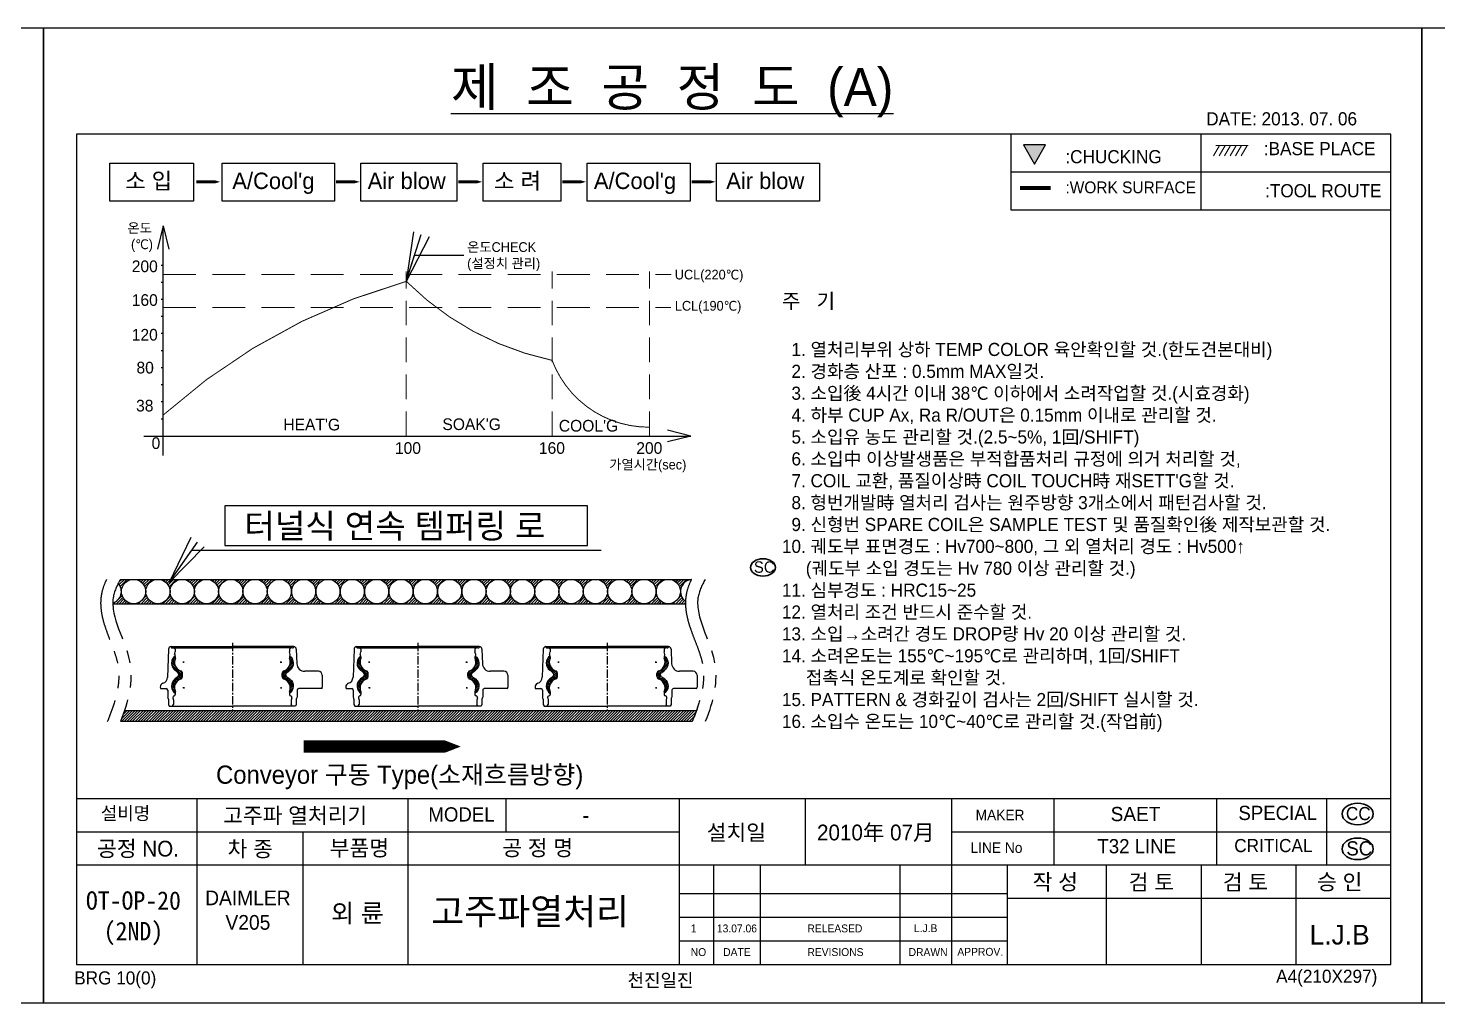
# Model space of a CAD drawing. Header units: millimetres. Extents: x 886 to 3826, y 980 to 1980.
# Drawn here: x 1721 to 2150.5, y 1682.6 to 1979.6 of the extents above; entities that cross this region are included whole.
import ezdxf

# ---------------------------------------------------------------- set-up
doc = ezdxf.new("R2010")
doc.units = ezdxf.units.MM
for name, pattern in [('CENTER', [50.8, 31.75, -6.35, 6.35, -6.35]), ('HIDDEN', [0.375, 0.25, -0.125]), ('PHANTOMX2', [127, 63.5, -12.7, 12.7, -12.7, 12.7, -12.7])]:
    doc.linetypes.add(name, pattern=pattern)
for name, color, linetype, lineweight in [('\\M+3B0A1\\M+3B0F8\\M+3BACE', 5, 'Continuous', 13), ('\\M+3B1E2\\M+3C1D8\\M+3B8E9', 111, 'Continuous', 9), ('DIM', 1, 'Continuous', 13)]:
    doc.layers.add(name, color=color, linetype=linetype, lineweight=lineweight)
doc.layers.add('\\M+3BFAD\\M+3C0FC', color=6, linetype='Continuous')
doc.styles.add('\\M+3C0AF\\M+3C7FC1', font='romans.shx', dxfattribs={"height": 5})
doc.styles.add('GHS', font='Gulim.ttf')
doc.styles.get("Standard").update_dxf_attribs({"font": 'txt.shx', "bigfont": 'whgtxt.shx'})
doc.styles.add('STYLE1', font='txt.shx')
doc.dimstyles.new('kjt-01', dxfattribs={"dimtxt": 3.5, "dimasz": 4.5, "dimexe": 1.25, "dimexo": 0.625, "dimgap": 1, "dimtad": 1, "dimdsep": 46, "dimtxsty": '\\M+3C0AF\\M+3C7FC1', "dimblk": 'OPEN', "dimcen": 2.5, "dimadec": 0, "dimazin": 0, "dimtfac": 1, "dimtmove": 0, "dimatfit": 3, "dimldrblk": 'OPEN', "dimfxl": 0, "dimarcsym": 0})
pattern_1 = [(45, (959.6166, 1677.1304), (-0.41583076, 0.41583076), [])]

# ---------------------------------------------------------------- blocks, each defined once
blk = doc.blocks.new('_Open')
at = {"color": 0, "linetype": 'ByBlock', "lineweight": -2}
for p, q in [((-1, 0.167), (0, 0)), ((-1, -0.167), (0, 0)), ((0, 0), (-1, 0))]:
    blk.add_line(p, q, dxfattribs=at)
blk = doc.blocks.new('A$C698B4B0A')
at = {"color": 1, "linetype": 'ByBlock'}
for p, q in [((3.3, 20.2), (0, 23.5)), ((7.7, 14.4), (0.1, 22.1)), ((2.4, 22.4), (0.2, 24.7)), ((2.3, 23.9), (0.5, 25.7)), ((2.4, 25.1), (1, 26.6)), ((2.7, 26.2), (1.6, 27.3)), ((3, 27.3), (2.2, 28)), ((4.9, 15.9), (0.6, 20.2)), ((4.9, 15.9), (2.6, 17.7)), ((4.9, 12.7), (2.6, 11)), ((4.6, 9.5), (2.9, 11.2)), ((5.3, 10.1), (3.7, 11.8)), ((6.2, 10.6), (4.4, 12.4)), ((7.1, 11), (5.2, 13)), ((7.7, 13.1), (5.3, 15.5)), ((7.7, 11.7), (5.6, 13.8)), ((7.7, 15.8), (5.8, 17.7)), ((2.3, 3.7), (0, 6)), ((2.7, 2), (0.1, 4.6)), ((2.3, 5), (0.2, 7.2)), ((2.6, 6.1), (0.5, 8.2)), ((3, 0.3), (0.7, 2.6)), ((2.9, 7.1), (1, 9.1)), ((3.4, 8), (1.5, 9.9)), ((3.9, 8.8), (2.2, 10.6))]:
    blk.add_line(p, q, dxfattribs=at)
for centre, radius, start, end in [((6.8, 23), 6.77, 124.3774, 232.2065), ((6.8, 5.6), 6.77, 127.7935, 235.9605), ((3.7, 14.3), 2, 307.7935, 52.2065)]:
    blk.add_arc(centre, radius, start, end, dxfattribs=at)
blk = doc.blocks.new('A$C40E07877')
for p, q in [((21.6, 120.5), (21.6, 110.1)), ((24.6, 123.5), (33.6, 123.5)), ((34.8, 123.1), (34.8, 105.5)), ((2.8, 101.7), (2.8, 55)), ((3.8, 100.7), (3.8, 55)), ((3.8, 99.5), (4.7, 98.4)), ((4.7, 98.4), (6.8, 98.4)), ((4.8, 103.7), (15.8, 104.1)), ((36, 104.3), (41.4, 104.3)), ((41.9, 100.3), (43.5, 99.9)), ((42.8, 103.7), (47, 103.7)), ((43.5, 99.9), (46.8, 99.9)), ((48.1, 100.7), (46.8, 99.9)), ((47, 103.7), (48.1, 103.1)), ((48.1, 103.1), (48.1, 55)), ((2.8, 8.3), (2.8, 55)), ((3.8, 9.3), (3.8, 55)), ((48.1, 6.9), (48.1, 55)), ((3.8, 10.5), (4.7, 11.5)), ((4.7, 11.5), (6.8, 11.5)), ((4.8, 6.3), (26.2, 5.5)), ((34.8, 0.4), (34.8, 4.5)), ((36, 5.7), (41.4, 5.7)), ((36, 5.7), (41.4, 5.7)), ((41.9, 9.7), (43.5, 10.1)), ((42.8, 6.2), (47, 6.2)), ((43.5, 10.1), (46.8, 10.1)), ((48.1, 9.3), (46.8, 10.1)), ((47, 6.2), (48.1, 6.9))]:
    blk.add_line(p, q)
at = {"color": 0, "linetype": 'ByBlock'}
for p, q in [((2.9, 102), (3.2, 101.7)), ((8.7, 99), (6.8, 98.4)), ((8.7, 99), (7.8, 98.7)), ((21.6, 93.7), (27.2, 93.7)), ((8.7, 11), (6.8, 11.5)), ((8.7, 11), (7.8, 11.3)), ((21.6, 16.3), (27.2, 16.3)), ((2.9, 8), (3.2, 8.3)), ((33.6, 0), (33.6, 0))]:
    blk.add_line(p, q, dxfattribs=at)
at = {"color": 2, "linetype": 'ByBlock', "ltscale": 0.2}
for p, q in [((10.5, 98.4), (11.5, 98.4)), ((37.2, 98.4), (39.4, 98.4)), ((10.5, 11.5), (11.5, 11.5)), ((37.2, 11.5), (39.4, 11.5))]:
    blk.add_line(p, q, dxfattribs=at)
at = {"color": 1}
for p, q in [((15.1, 92), (14.2, 92)), ((14.6, 91.7), (14.6, 92.7)), ((33.6, 92), (34.6, 92)), ((34.2, 91.7), (34.2, 92.7)), ((15.1, 18), (14.2, 18)), ((14.6, 18.3), (14.6, 17.3)), ((33.6, 18), (34.6, 18)), ((34.2, 18.3), (34.2, 17.3))]:
    blk.add_line(p, q, dxfattribs=at)
at = {"color": 6, "linetype": 'HIDDEN'}
for p, q in [((25.5, 92.9), (23.2, 92.9)), ((25.5, 17.1), (23.2, 17.1))]:
    blk.add_line(p, q, dxfattribs=at)
at = {"color": 1, "linetype": 'CENTER', "ltscale": 0.2}
blk.add_line((0, 55), (51.6, 55), dxfattribs=at)
for centre, radius, start, end in [((24.6, 120.5), 3, 90, 180), ((33.6, 121.5), 2, 51.3178, 90), ((15.6, 110.1), 6, 272, 0), ((4.8, 101.7), 2, 92, 180), ((36, 105.5), 1.2, 180, 270), ((41.6, 99.2), 1.2, 75, 172.9986), ((4.8, 8.3), 2, 180, 268), ((36, 4.5), 1.2, 90, 180), ((36, 4.5), 1.2, 90, 180), ((41.6, 10.8), 1.2, 187.0014, 285)]:
    blk.add_arc(centre, radius, start, end)
at = {"color": 0, "linetype": 'ByBlock'}
for centre, radius, start, end in [((2.6, 100.7), 1.2, 0, 60), ((9, 97.8), 1.2, 48.5904, 105), ((10.5, 99.4), 1, 228.5904, 270), ((14.6, 92), 7.12, 17.5721, 115.1975), ((34.2, 92), 7.12, 64.8025, 162.4279), ((42.8, 105.6), 1.9, 224.427, 270), ((23.1, 94.7), 1.8, 197.5721, 213.7681), ((25.7, 94.7), 1.8, 326.2319, 342.4279), ((9, 12.2), 1.2, 255, 311.4096), ((10.5, 10.5), 1, 90, 131.4096), ((14.6, 18), 7.12, 244.8025, 342.4279), ((23.1, 15.3), 1.8, 146.2319, 162.4279), ((25.7, 15.3), 1.8, 17.5721, 33.7681), ((34.2, 18), 7.12, 197.5721, 295.1975), ((2.6, 9.3), 1.2, 300, 0), ((26, 0.5), 5, 18.1026, 88), ((33.6, 3), 3, 198.1026, 270), ((33.6, 2), 2, 270, 308.6822), ((42.8, 4.3), 1.9, 90, 135.573)]:
    blk.add_arc(centre, radius, start, end, dxfattribs=at)
at = {"color": 2, "linetype": 'ByBlock'}
for centre, start, end in [((39.4, 99.4), 270, 352.9986), ((39.4, 10.5), 7.0014, 90)]:
    blk.add_arc(centre, 1, start, end, dxfattribs=at)
at = {"color": 6, "linetype": 'HIDDEN'}
for centre, start, end in [((23.1, 94.7), 213.7681, 270), ((25.7, 94.7), 270, 326.2319), ((23.1, 15.3), 90, 146.2319), ((25.7, 15.3), 33.7681, 90)]:
    blk.add_arc(centre, 1.8, start, end, dxfattribs=at)
blk = doc.blocks.new('A$C6FEF21EF')
at = {"color": 0, "linetype": 'ByBlock', "xscale": 0.4, "yscale": 0.4, "zscale": 0.4, "rotation": 270}
blk.add_blockref('A$C40E07877', (0, 20.66), dxfattribs=at)
at = {"color": 0, "linetype": 'ByBlock', "yscale": 0.4, "zscale": 0.4}
for p, xscale in [((3.43, 5.29), 0.4), ((40.57, 5.29), -0.4)]:
    blk.add_blockref('A$C698B4B0A', p, dxfattribs=dict(at, xscale=xscale))

msp = doc.modelspace()

# ---------------------------------------------------------------- hatches: boundary and pattern name
msp.add_hatch(color=256).paths.add_polyline_path([(2027.6662, 1938.1947), (2031.0187, 1944.0014), (2024.3136, 1944.0014)])
h = msp.add_hatch()
h.set_pattern_fill('ANSI31', color=256, scale=0.18522, style=0)
h.set_pattern_definition(pattern_1)
edge = h.paths.add_edge_path()
edge.add_line((1753.0644, 1811.6257), (1749.0869, 1811.6257))
edge.add_spline(control_points=[(1749.0869, 1811.6257), (1748.8413, 1811.224), (1748.6095, 1810.8208), (1748.3944, 1810.4156)], knot_values=[18.91098505, 18.91098505, 18.91098505, 18.91098505, 22.67377521, 22.67377521, 22.67377521, 22.67377521], degree=3, periodic=0)
edge.add_arc((1745.6556, 1807.9213), 3.7044, 0, 42.326486, ccw=False)
edge.add_arc((1753.0644, 1807.9213), 3.7044, 90, 180, ccw=False)
edge = h.paths.add_edge_path()
edge.add_arc((1745.6556, 1807.9213), 3.7044, -72.943641, 0, ccw=False)
edge.add_spline(control_points=[(1746.7422, 1804.3798), (1746.7423, 1804.3255), (1746.7428, 1804.2712), (1746.7436, 1804.2169)], knot_values=[40.83410606, 40.83410606, 40.83410606, 40.83410606, 41.30862162, 41.30862162, 41.30862162, 41.30862162], degree=3, periodic=0)
edge.add_line((1746.7436, 1804.2169), (1753.0644, 1804.2169))
edge.add_arc((1753.0644, 1807.9213), 3.7044, 180, 270, ccw=False)
h.paths.add_polyline_path([(1756.7688, 1807.9213, -0.41421356), (1753.0644, 1804.2169), (1760.4732, 1804.2169, -0.41421356)])
h.paths.add_polyline_path([(1760.4732, 1811.6257), (1753.0644, 1811.6257, -0.41421356), (1756.7688, 1807.9213, -0.41421356)])
h.paths.add_polyline_path([(1764.1776, 1807.9213, -0.41421356), (1760.4732, 1804.2169), (1767.882, 1804.2169, -0.41421356)])
h.paths.add_polyline_path([(1767.882, 1811.6257), (1760.4732, 1811.6257, -0.41421356), (1764.1776, 1807.9213, -0.41421356)])
h.paths.add_polyline_path([(1775.2908, 1811.6257), (1767.882, 1811.6257, -0.41421356), (1771.5864, 1807.9213, -0.41421356)])
h.paths.add_polyline_path([(1771.5864, 1807.9213, -0.41421356), (1767.882, 1804.2169), (1775.2908, 1804.2169, -0.41421356)])
h.paths.add_polyline_path([(1778.9952, 1807.9213, -0.41421356), (1775.2908, 1804.2169), (1782.6996, 1804.2169, -0.41421356)])
h.paths.add_polyline_path([(1782.6996, 1811.6257), (1775.2908, 1811.6257, -0.41421356), (1778.9952, 1807.9213, -0.41421356)])
h.paths.add_polyline_path([(1790.1084, 1811.6257), (1782.6996, 1811.6257, -0.41421356), (1786.404, 1807.9213, -0.41421356)])
h.paths.add_polyline_path([(1786.404, 1807.9213, -0.41421356), (1782.6996, 1804.2169), (1790.1084, 1804.2169, -0.41421356)])
h.paths.add_polyline_path([(1793.8128, 1807.9213, -0.41421356), (1790.1084, 1804.2169), (1797.5172, 1804.2169, -0.41421356)])
h.paths.add_polyline_path([(1797.5172, 1811.6257), (1790.1084, 1811.6257, -0.41421356), (1793.8128, 1807.9213, -0.41421356)])
h.paths.add_polyline_path([(1804.926, 1811.6257), (1797.5172, 1811.6257, -0.41421356), (1801.2216, 1807.9213, -0.41421356)])
h.paths.add_polyline_path([(1801.2216, 1807.9213, -0.41421356), (1797.5172, 1804.2169), (1804.926, 1804.2169, -0.41421356)])
h.paths.add_polyline_path([(1812.3348, 1811.6257), (1804.926, 1811.6257, -0.41421356), (1808.6304, 1807.9213, -0.41421356)])
h.paths.add_polyline_path([(1808.6304, 1807.9213, -0.41421356), (1804.926, 1804.2169), (1812.3348, 1804.2169, -0.41421356)])
h = msp.add_hatch()
h.set_pattern_fill('ANSI31', color=256, scale=0.18522, style=0)
h.set_pattern_definition(pattern_1)
h.paths.add_polyline_path([(1819.7436, 1811.6257), (1812.3348, 1811.6257, -0.41421356), (1816.0392, 1807.9213, -0.41421356)])
h.paths.add_polyline_path([(1816.0392, 1807.9213, -0.41421356), (1812.3348, 1804.2169), (1819.7436, 1804.2169, -0.41421356)])
h.paths.add_polyline_path([(1823.448, 1807.9213, -0.41421356), (1819.7436, 1804.2169), (1827.1524, 1804.2169, -0.41421356)])
h.paths.add_polyline_path([(1827.1524, 1811.6257), (1819.7436, 1811.6257, -0.41421356), (1823.448, 1807.9213, -0.41421356)])
h.paths.add_polyline_path([(1834.5612, 1811.6257), (1827.1524, 1811.6257, -0.41421356), (1830.8568, 1807.9213, -0.41421356)])
h.paths.add_polyline_path([(1830.8568, 1807.9213, -0.41421356), (1827.1524, 1804.2169), (1834.5612, 1804.2169, -0.41421356)])
h.paths.add_polyline_path([(1841.97, 1811.6257), (1834.5612, 1811.6257, -0.41421356), (1838.2656, 1807.9213, -0.41421356)])
h.paths.add_polyline_path([(1838.2656, 1807.9213, -0.41421356), (1834.5612, 1804.2169), (1841.97, 1804.2169, -0.41421356)])
h = msp.add_hatch()
h.set_pattern_fill('ANSI31', color=256, scale=0.18522, style=0)
h.set_pattern_definition(pattern_1)
h.paths.add_polyline_path([(1849.3788, 1811.6257), (1841.97, 1811.6257, -0.41421356), (1845.6744, 1807.9213, -0.41421356)])
h.paths.add_polyline_path([(1845.6744, 1807.9213, -0.41421356), (1841.97, 1804.2169), (1849.3788, 1804.2169, -0.41421356)])
h.paths.add_polyline_path([(1853.0832, 1807.9213, -0.41421356), (1849.3788, 1804.2169), (1856.7876, 1804.2169, -0.41421356)])
h.paths.add_polyline_path([(1856.7876, 1811.6257), (1849.3788, 1811.6257, -0.41421356), (1853.0832, 1807.9213, -0.41421356)])
h.paths.add_polyline_path([(1864.1964, 1811.6257), (1856.7876, 1811.6257, -0.41421356), (1860.492, 1807.9213, -0.41421356)])
h.paths.add_polyline_path([(1860.492, 1807.9213, -0.41421356), (1856.7876, 1804.2169), (1864.1964, 1804.2169, -0.41421356)])
h.paths.add_polyline_path([(1867.9008, 1807.9213, -0.41421356), (1864.1964, 1804.2169), (1871.6052, 1804.2169, -0.41421356)])
h.paths.add_polyline_path([(1871.6052, 1811.6257), (1864.1964, 1811.6257, -0.41421356), (1867.9008, 1807.9213, -0.41421356)])
h.paths.add_polyline_path([(1879.014, 1811.6257), (1871.6052, 1811.6257, -0.41421356), (1875.3096, 1807.9213, -0.41421356)])
h.paths.add_polyline_path([(1875.3096, 1807.9213, -0.41421356), (1871.6052, 1804.2169), (1879.014, 1804.2169, -0.41421356)])
h = msp.add_hatch()
h.set_pattern_fill('ANSI31', color=256, scale=0.18522, style=0)
h.set_pattern_definition(pattern_1)
h.paths.add_polyline_path([(1886.4228, 1811.6257), (1879.014, 1811.6257, -0.41421356), (1882.7184, 1807.9213, -0.41421356)])
h.paths.add_polyline_path([(1882.7184, 1807.9213, -0.41421356), (1879.014, 1804.2169), (1886.4228, 1804.2169, -0.41421356)])
h.paths.add_polyline_path([(1890.1272, 1807.9213, -0.41421356), (1886.4228, 1804.2169), (1893.8316, 1804.2169, -0.41421356)])
h.paths.add_polyline_path([(1893.8316, 1811.6257), (1886.4228, 1811.6257, -0.41421356), (1890.1272, 1807.9213, -0.41421356)])
h.paths.add_polyline_path([(1901.2404, 1811.6257), (1893.8316, 1811.6257, -0.41421356), (1897.536, 1807.9213, -0.41421356)])
h.paths.add_polyline_path([(1897.536, 1807.9213, -0.41421356), (1893.8316, 1804.2169), (1901.2404, 1804.2169, -0.41421356)])
h.paths.add_polyline_path([(1904.9448, 1807.9213, -0.41421356), (1901.2404, 1804.2169), (1908.6492, 1804.2169, -0.41421356)])
h.paths.add_polyline_path([(1908.6492, 1811.6257), (1901.2404, 1811.6257, -0.41421356), (1904.9448, 1807.9213, -0.41421356)])
h.paths.add_polyline_path([(1916.058, 1811.6257), (1908.6492, 1811.6257, -0.41421356), (1912.3536, 1807.9213, -0.41421356)])
h.paths.add_polyline_path([(1912.3536, 1807.9213, -0.41421356), (1908.6492, 1804.2169), (1916.058, 1804.2169, -0.41421356)])
h = msp.add_hatch()
h.set_pattern_fill('ANSI31', color=256, scale=0.18522, style=0)
h.set_pattern_definition(pattern_1)
edge = h.paths.add_edge_path()
edge.add_arc((1916.058, 1807.9213), 3.7044, -90, 0, ccw=False)
edge.add_line((1916.058, 1804.2169), (1921.2633, 1804.2169))
edge.add_spline(control_points=[(1921.2633, 1804.2169), (1921.2605, 1804.4558), (1921.2629, 1804.6961), (1921.2712, 1804.9377)], knot_values=[39.57532941, 39.57532941, 39.57532941, 39.57532941, 41.18155702, 41.18155702, 41.18155702, 41.18155702], degree=3, periodic=0)
edge.add_arc((1923.4668, 1807.9213), 3.7044, 180, 233.65084, ccw=False)
edge = h.paths.add_edge_path()
edge.add_spline(control_points=[(1923.0646, 1811.6038), (1923.0682, 1811.6111), (1923.0719, 1811.6184), (1923.0755, 1811.6257)], knot_values=[24.04083601, 24.04083601, 24.04083601, 24.04083601, 24.09712878, 24.09712878, 24.09712878, 24.09712878], degree=3, periodic=0)
edge.add_line((1923.0755, 1811.6257), (1916.058, 1811.6257))
edge.add_arc((1916.058, 1807.9213), 3.7044, 0, 90, ccw=False)
edge.add_arc((1923.4668, 1807.9213), 3.7044, 96.233962, 180, ccw=False)
h = msp.add_hatch()
h.set_pattern_fill('ANSI31', color=41, scale=0.18522, style=0)
h.set_pattern_definition(pattern_1)
edge = h.paths.add_edge_path()
edge.add_spline(control_points=[(1923.2918, 1768.2736), (1923.7598, 1769.4117), (1924.2001, 1770.5372), (1924.5992, 1771.6486)], knot_values=[134.83947288, 134.83947288, 134.83947288, 134.83947288, 144.66156334, 144.66156334, 144.66156334, 144.66156334], degree=3, periodic=0)
edge.add_line((1924.5992, 1771.6486), (1750.2956, 1771.6486))
edge.add_spline(control_points=[(1750.2956, 1771.6486), (1749.9191, 1770.5225), (1749.5031, 1769.3976), (1749.0608, 1768.2736)], knot_values=[131.36345415, 131.36345415, 131.36345415, 131.36345415, 140.74167359, 140.74167359, 140.74167359, 140.74167359], degree=3, periodic=0)
edge.add_line((1749.0608, 1768.2736), (1923.2918, 1768.2736))

# ---------------------------------------------------------------- linework, layer by layer
for p, q in [((2136.2424, 1947.3114), (1735.6687, 1947.3114)), ((2136.2424, 1935.7425), (2020.5533, 1935.7425)), ((2136.2424, 1924.1735), (2020.5533, 1924.1735)), ((1762.0871, 1907.3083), (1761.4944, 1907.3083)), ((1762.0871, 1902.1072), (1761.4944, 1902.1072)), ((1762.0871, 1896.906), (1761.4944, 1896.906)), ((1762.0871, 1891.7049), (1761.4944, 1891.7049)), ((1762.0871, 1891.7049), (1761.4944, 1891.7049)), ((1762.0871, 1886.5038), (1761.4944, 1886.5038)), ((1762.0871, 1881.3027), (1761.4944, 1881.3027)), ((1762.0871, 1876.1015), (1761.4944, 1876.1015)), ((1762.0871, 1870.9004), (1761.4944, 1870.9004)), ((1762.0871, 1865.6993), (1761.4944, 1865.6993)), ((1762.0871, 1860.4981), (1761.4944, 1860.4981)), ((1749.0869, 1811.6257), (1923.0755, 1811.6257)), ((1746.7436, 1804.2169), (1921.2633, 1804.2169)), ((1750.2956, 1771.6486), (1924.5992, 1771.6486)), ((1923.2918, 1768.2736), (1749.0608, 1768.2736)), ((1735.6687, 1744.8554), (2136.2424, 1744.8554)), ((1772.3377, 1744.8554), (1772.3377, 1694.2413)), ((1836.6726, 1744.8554), (1836.6726, 1694.2413)), ((1866.5536, 1744.8554), (1866.5536, 1734.7326)), ((1919.3253, 1744.8554), (1919.3253, 1694.2413)), ((1957.7358, 1744.8554), (1957.7358, 1724.6098)), ((2002.3271, 1744.8554), (2002.3271, 1724.6098)), ((2033.5691, 1744.8554), (2033.5691, 1724.6098)), ((2083.0832, 1744.8554), (2083.0832, 1724.6098)), ((2116.6628, 1744.8554), (2116.6628, 1724.6098)), ((1735.6687, 1734.7326), (1919.3253, 1734.7326)), ((1804.6985, 1734.7326), (1804.6985, 1694.2413)), ((2002.3271, 1734.7326), (2136.2424, 1734.7326)), ((2002.3271, 1734.7326), (2136.2424, 1734.7326)), ((2002.3271, 1734.7326), (2136.2424, 1734.7326)), ((2002.3271, 1734.7326), (2136.2424, 1734.7326)), ((2002.3984, 1734.7326), (2136.2424, 1734.7326)), ((1735.6687, 1724.6098), (2136.2424, 1724.6098)), ((1929.8152, 1724.6098), (1929.8152, 1694.2413)), ((1944.0522, 1724.6098), (1944.0522, 1694.2413)), ((1986.5447, 1724.6098), (1986.5447, 1694.2413)), ((2002.3271, 1724.6098), (2002.3271, 1694.2413)), ((2019.2798, 1724.6098), (2019.2798, 1694.2413)), ((2049.4756, 1724.6098), (2049.4756, 1694.2413)), ((2078.3979, 1724.6098), (2078.3979, 1694.2413)), ((2107.3201, 1724.6098), (2107.3201, 1694.2413)), ((1919.3253, 1715.8617), (2019.2798, 1715.8617)), ((2019.2798, 1714.4869), (2136.2424, 1714.4869)), ((1919.3253, 1708.6549), (2019.2798, 1708.6549)), ((1919.3253, 1701.4481), (2019.2798, 1701.4481))]:
    msp.add_line(p, q)
at = {"color": 21}
for p, q in [((1762.0871, 1919.3658), (1760.3264, 1912.2792)), ((1762.0871, 1919.3658), (1763.8478, 1912.2792)), ((1762.0871, 1849.37), (1762.0871, 1919.3658)), ((1922.918, 1855.297), (1915.8314, 1857.0577)), ((1756.1601, 1855.297), (1922.918, 1855.297)), ((1922.918, 1855.297), (1915.8314, 1853.5363))]:
    msp.add_line(p, q, dxfattribs=at)
for points in [[(1735.6687, 1947.3114), (1735.6687, 1694.2413), (2136.2424, 1694.2413), (2136.2424, 1947.3114)], [(2020.5533, 1924.1735), (2020.5533, 1947.3114)], [(2078.3979, 1924.1735), (2078.3979, 1947.3114)]]:
    msp.add_lwpolyline(points)
for points in [[(2027.6662, 1938.1947), (2031.0187, 1944.0014), (2024.3136, 1944.0014)], [(1745.8326, 1938.424), (1771.3356, 1938.424), (1771.3356, 1926.8622), (1745.8326, 1926.8622)], [(1780.0852, 1938.424), (1814.2964, 1938.424), (1814.2964, 1926.8622), (1780.0852, 1926.8622)], [(1822.3285, 1938.424), (1851.6128, 1938.424), (1851.6128, 1926.8622), (1822.3285, 1926.8622)], [(1859.645, 1938.424), (1883.2547, 1938.424), (1883.2547, 1926.8622), (1859.645, 1926.8622)], [(1891.2868, 1938.424), (1922.7035, 1938.424), (1922.7035, 1926.8622), (1891.2868, 1926.8622)], [(1930.7356, 1938.424), (1962.1522, 1938.424), (1962.1522, 1926.8622), (1930.7356, 1926.8622)], [(1780.8955, 1821.9934), (1891.3906, 1821.9934), (1891.3906, 1834.0063), (1780.8955, 1834.0063)]]:
    msp.add_lwpolyline(points, close=True)
for points in [[(2082.6995, 1930.1688, 0, 2.8922, 0), (2087.0379, 1930.1688, 0, 0, 0), (2093.3601, 1930.1808, 0, 0, 0)], [(1804.8594, 1760.6762, 3.7044, 3.7044, 0), (1840.8132, 1760.6762, 9.261, 0, 0), (1852.7977, 1760.6762, 0, 0, 0)]]:
    msp.add_lwpolyline(points, format="xyseb")
for centre in [(1753.0644, 1807.9213), (1760.4732, 1807.9213), (1767.882, 1807.9213), (1775.2908, 1807.9213), (1782.6996, 1807.9213), (1790.1084, 1807.9213), (1797.5172, 1807.9213), (1804.926, 1807.9213), (1812.3348, 1807.9213), (1819.7436, 1807.9213), (1827.1524, 1807.9213), (1834.5612, 1807.9213), (1841.97, 1807.9213), (1849.3788, 1807.9213), (1856.7876, 1807.9213), (1864.1964, 1807.9213), (1871.6052, 1807.9213), (1879.014, 1807.9213), (1886.4228, 1807.9213), (1893.8316, 1807.9213), (1901.2404, 1807.9213), (1908.6492, 1807.9213), (1916.058, 1807.9213)]:
    msp.add_circle(centre, 3.7044)
for centre, start, end in [((1745.6556, 1807.9213), 287.056359, 42.326486), ((1923.4668, 1807.9213), 96.233962, 233.65084)]:
    msp.add_arc(centre, 3.7044, start, end)
at = {"color": 7, "lineweight": 0}
for centre, start, end in [((1864.1964, 1807.9213), 0, 180), ((1871.6052, 1807.9213), 0, 180), ((1879.014, 1807.9213), 0, 180), ((1886.4228, 1807.9213), 0, 180), ((1893.8316, 1807.9213), 0, 180), ((1901.2404, 1807.9213), 0, 180), ((1908.6492, 1807.9213), 0, 180), ((1916.058, 1807.9213), 0, 180), ((1864.1964, 1807.9213), 180, 0), ((1871.6052, 1807.9213), 180, 0), ((1879.014, 1807.9213), 180, 0), ((1886.4228, 1807.9213), 180, 0), ((1893.8316, 1807.9213), 180, 0), ((1901.2404, 1807.9213), 180, 0), ((1908.6492, 1807.9213), 180, 0), ((1916.058, 1807.9213), 180, 0)]:
    msp.add_arc(centre, 3.7044, start, end, dxfattribs=at)
at = {"color": 1, "lineweight": 30}
msp.add_ellipse((1944.8815, 1815.2662), major_axis=(-3.8082, 0), ratio=0.69006599, dxfattribs=at)
at = {"color": 0, "lineweight": 30}
for centre in [(2126.1156, 1740.1396), (2126.1156, 1729.5095)]:
    msp.add_ellipse(centre, major_axis=(-4.7602, 0), ratio=0.69006599, dxfattribs=at)
at = {"layer": '\\M+3B0A1\\M+3B0F8\\M+3BACE', "const_width": 1.2}
msp.add_lwpolyline([(2023.2022, 1930.9024), (2032.518, 1930.9024)], dxfattribs=at)
at = {"layer": '\\M+3B1E2\\M+3C1D8\\M+3B8E9'}
for p, q in [((2082.2242, 1940.6585), (2084.041, 1943.8053)), ((2082.9374, 1943.8053), (2092.7805, 1943.8053)), ((2083.8941, 1940.6585), (2085.7109, 1943.8053)), ((2085.5639, 1940.6585), (2087.3807, 1943.8053)), ((2087.2337, 1940.6585), (2089.0505, 1943.8053)), ((2088.9035, 1940.6585), (2090.7203, 1943.8053)), ((2090.5734, 1940.6585), (2092.3902, 1943.8053))]:
    msp.add_line(p, q, dxfattribs=at)
at = {"layer": '\\M+3BFAD\\M+3C0FC', "linetype": 'PHANTOMX2', "ltscale": 0.3}
for points, knots in [([(1744.8511, 1811.6257), (1744.7043, 1811.331), (1744.5635, 1811.032), (1743.9995, 1809.7523), (1743.6406, 1808.7258), (1743.3275, 1807.3446), (1743.2684, 1807.0408), (1743.1751, 1806.4585), (1743.1392, 1806.1813), (1743.0841, 1805.6318), (1743.0646, 1805.3582), (1743.0287, 1804.5418), (1743.0344, 1804.0037), (1743.122, 1802.4603), (1743.2674, 1801.4757), (1743.6675, 1799.5611), (1743.9222, 1798.6304), (1744.49, 1796.8121), (1744.8033, 1795.9243), (1745.4471, 1794.1851), (1745.7777, 1793.3336), (1746.5329, 1791.3711), (1746.949, 1790.2749), (1747.661, 1788.1666), (1747.9564, 1787.1549), (1748.2101, 1785.9671), (1748.2548, 1785.7357), (1748.335, 1785.2707), (1748.3705, 1785.0381), (1748.4631, 1784.3396), (1748.5066, 1783.873), (1748.586, 1782.4673), (1748.5705, 1781.522), (1748.4167, 1779.6043), (1748.2782, 1778.6321), (1747.7696, 1776.0326), (1747.3077, 1774.3806), (1746.2502, 1771.2447), (1745.6827, 1769.7701), (1745.0674, 1768.2736)], [24.04083601, 24.04083601, 24.04083601, 24.04083601, 26.31312154, 26.31312154, 33.61238723, 33.61238723, 35.63537725, 35.63537725, 37.44110371, 37.44110371, 39.24683017, 39.24683017, 42.85828309, 42.85828309, 49.75494138, 49.75494138, 56.65159967, 56.65159967, 63.54825796, 63.54825796, 70.44491625, 70.44491625, 79.79058783, 79.79058783, 89.13625942, 89.13625942, 91.43502319, 91.43502319, 93.73378697, 93.73378697, 98.33131452, 98.33131452, 107.52636962, 107.52636962, 116.72142472, 116.72142472, 131.74676942, 131.74676942, 144.66156334, 144.66156334, 144.66156334, 144.66156334]), ([(1749.0869, 1811.6257), (1747.9638, 1809.7894), (1744.5327, 1802.0864), (1754.8025, 1786.9723), (1751.4642, 1774.3813), (1749.0608, 1768.2736)], [18.91098505, 18.91098505, 18.91098505, 18.91098505, 36.11470662, 89.78220398, 140.74167359, 140.74167359, 140.74167359, 140.74167359]), ([(1923.0755, 1811.6257), (1922.9287, 1811.331), (1922.7879, 1811.032), (1922.2239, 1809.7523), (1921.865, 1808.7258), (1921.5519, 1807.3446), (1921.4928, 1807.0408), (1921.3995, 1806.4585), (1921.3636, 1806.1813), (1921.3085, 1805.6318), (1921.289, 1805.3582), (1921.2531, 1804.5418), (1921.2588, 1804.0037), (1921.3464, 1802.4603), (1921.4918, 1801.4757), (1921.8919, 1799.5611), (1922.1466, 1798.6304), (1922.7144, 1796.8121), (1923.0277, 1795.9243), (1923.6715, 1794.1851), (1924.0021, 1793.3336), (1924.7573, 1791.3711), (1925.1734, 1790.2749), (1925.8854, 1788.1666), (1926.1808, 1787.1549), (1926.4345, 1785.9671), (1926.4792, 1785.7357), (1926.5594, 1785.2707), (1926.5949, 1785.0381), (1926.6875, 1784.3396), (1926.731, 1783.873), (1926.8104, 1782.4673), (1926.7949, 1781.522), (1926.6411, 1779.6043), (1926.5026, 1778.6321), (1925.994, 1776.0326), (1925.5321, 1774.3806), (1924.4746, 1771.2447), (1923.9071, 1769.7701), (1923.2918, 1768.2736)], [24.04083601, 24.04083601, 24.04083601, 24.04083601, 26.31312154, 26.31312154, 33.61238723, 33.61238723, 35.63537725, 35.63537725, 37.44110371, 37.44110371, 39.24683017, 39.24683017, 42.85828309, 42.85828309, 49.75494138, 49.75494138, 56.65159967, 56.65159967, 63.54825796, 63.54825796, 70.44491625, 70.44491625, 79.79058783, 79.79058783, 89.13625942, 89.13625942, 91.43502319, 91.43502319, 93.73378697, 93.73378697, 98.33131452, 98.33131452, 107.52636962, 107.52636962, 116.72142472, 116.72142472, 131.74676942, 131.74676942, 144.66156334, 144.66156334, 144.66156334, 144.66156334]), ([(1923.0646, 1811.6038), (1922.9217, 1811.3162), (1922.7846, 1811.0245), (1922.2239, 1809.7523), (1921.865, 1808.7258), (1921.5519, 1807.3446), (1921.4928, 1807.0408), (1921.3995, 1806.4585), (1921.3636, 1806.1813), (1921.3085, 1805.6318), (1921.289, 1805.3582), (1921.2749, 1805.0365), (1921.2729, 1804.9871), (1921.2712, 1804.9377)], [24.09712878, 24.09712878, 24.09712878, 24.09712878, 26.31312154, 26.31312154, 33.61238723, 33.61238723, 35.63537725, 35.63537725, 37.44110371, 37.44110371, 39.24683017, 39.24683017, 39.57532941, 39.57532941, 39.57532941, 39.57532941]), ([(1927.3113, 1811.6257), (1926.1882, 1809.7894), (1922.7571, 1802.0864), (1933.0269, 1786.9723), (1929.6886, 1774.3813), (1927.2852, 1768.2736)], [18.91098505, 18.91098505, 18.91098505, 18.91098505, 36.11470662, 89.78220398, 140.74167359, 140.74167359, 140.74167359, 140.74167359]), ([(1927.3113, 1811.6257), (1926.1882, 1809.7894), (1922.7571, 1802.0864), (1933.0269, 1786.9723), (1929.6886, 1774.3813), (1927.2852, 1768.2736)], [18.91098505, 18.91098505, 18.91098505, 18.91098505, 36.11470662, 89.78220398, 140.74167359, 140.74167359, 140.74167359, 140.74167359]), ([(1921.2633, 1804.2169), (1921.2662, 1803.9674), (1921.2749, 1803.7195), (1921.3464, 1802.4603), (1921.4918, 1801.4757), (1921.8919, 1799.5611), (1922.1466, 1798.6304), (1922.7144, 1796.8121), (1923.0277, 1795.9243), (1923.6715, 1794.1851), (1924.0021, 1793.3336), (1924.7573, 1791.3711), (1925.1734, 1790.2749), (1925.8854, 1788.1666), (1926.1808, 1787.1549), (1926.4345, 1785.9671), (1926.4792, 1785.7357), (1926.5594, 1785.2707), (1926.5949, 1785.0381), (1926.6875, 1784.3396), (1926.731, 1783.873), (1926.8104, 1782.4673), (1926.7949, 1781.522), (1926.6411, 1779.6043), (1926.5026, 1778.6321), (1925.994, 1776.0326), (1925.5321, 1774.3806), (1924.8464, 1772.3471), (1924.7248, 1771.9985), (1924.5992, 1771.6486)], [41.18155702, 41.18155702, 41.18155702, 41.18155702, 42.85828309, 42.85828309, 49.75494138, 49.75494138, 56.65159967, 56.65159967, 63.54825796, 63.54825796, 70.44491625, 70.44491625, 79.79058783, 79.79058783, 89.13625942, 89.13625942, 91.43502319, 91.43502319, 93.73378697, 93.73378697, 98.33131452, 98.33131452, 107.52636962, 107.52636962, 116.72142472, 116.72142472, 131.74676942, 131.74676942, 134.83947288, 134.83947288, 134.83947288, 134.83947288])]:
    msp.add_open_spline(points, degree=3, knots=knots, dxfattribs=at)
for points in [[(1923.0755, 1811.6257), (1923.0719, 1811.6184), (1923.0682, 1811.6111), (1923.0646, 1811.6038)], [(1921.2712, 1804.9377), (1921.2629, 1804.6961), (1921.2605, 1804.4558), (1921.2633, 1804.2169)], [(1924.5992, 1771.6486), (1924.2001, 1770.5372), (1923.7598, 1769.4117), (1923.2918, 1768.2736)]]:
    msp.add_open_spline(points, degree=3, dxfattribs=at)
at = {"layer": 'Defpoints'}
for points in [[(1305.6642, 1682.5917), (1725.6642, 1682.5917), (1725.6642, 1979.5917), (1305.6642, 1979.5917)], [(1725.6642, 1682.5917), (2145.6642, 1682.5917), (2145.6642, 1979.5917), (1725.6642, 1979.5917)], [(2145.6642, 1682.5917), (2565.6642, 1682.5917), (2565.6642, 1979.5917), (2145.6642, 1979.5917)]]:
    msp.add_lwpolyline(points, close=True, dxfattribs=at)
at = {"layer": 'DIM', "color": 1, "linetype": 'HIDDEN', "ltscale": 40}
for p, q in [((1762.0871, 1904.5465), (1916.8901, 1904.5465)), ((1762.0871, 1894.4928), (1916.781, 1894.4928))]:
    msp.add_line(p, q, dxfattribs=at)
at = {"layer": 'DIM', "color": 5, "linetype": 'HIDDEN', "ltscale": 30}
for p, q in [((1836.1751, 1855.297), (1836.1751, 1905.4355)), ((1880.6279, 1855.297), (1880.6279, 1905.4355)), ((1910.2631, 1855.297), (1910.2631, 1905.4355))]:
    msp.add_line(p, q, dxfattribs=at)
at = {"layer": 'DIM'}
for points in [[(1772.2074, 1932.7689, 1, 1, 0), (1775.2015, 1932.7689, 2.5, 0, 0), (1779.4236, 1932.7689, 0, 0, 0)], [(1814.7432, 1932.7689, 1, 1, 0), (1817.7373, 1932.7689, 2.5, 0, 0), (1821.9594, 1932.7689, 0, 0, 0)], [(1852.0596, 1932.7689, 1, 1, 0), (1855.0537, 1932.7689, 2.5, 0, 0), (1859.2758, 1932.7689, 0, 0, 0)], [(1883.7015, 1932.7689, 1, 1, 0), (1886.6956, 1932.7689, 2.5, 0, 0), (1890.9177, 1932.7689, 0, 0, 0)], [(1923.1503, 1932.7689, 1, 1, 0), (1926.1443, 1932.7689, 2.5, 0, 0), (1930.3665, 1932.7689, 0, 0, 0)]]:
    msp.add_lwpolyline(points, format="xyseb", dxfattribs=at)
at = {"layer": 'DIM', "const_width": 0.2964}
msp.add_lwpolyline([(1910.2631, 1858.0037, -0.31415028), (1880.6279, 1878.3648, -0.144975), (1836.1751, 1902.4488, 0.1143938), (1762.0871, 1861.7031)], format="xyb", dxfattribs=at)

# ---------------------------------------------------------------- block references
at = {"color": 0, "linetype": 'ByBlock', "xscale": 0.4, "yscale": 0.4, "zscale": 0.4, "rotation": 270}
msp.add_blockref('A$C40E07877', (1761.1838, 1792.2539), dxfattribs=at)
at = {"color": 0, "linetype": 'ByBlock'}
for p in [(1817.7448, 1771.5976), (1875.4058, 1771.5976)]:
    msp.add_blockref('A$C6FEF21EF', p, dxfattribs=at)
at = {"color": 0, "linetype": 'ByBlock', "yscale": 0.4, "zscale": 0.4}
for p, xscale in [((1764.6124, 1776.8843), 0.4), ((1801.7552, 1776.8843), -0.4)]:
    msp.add_blockref('A$C698B4B0A', p, dxfattribs=dict(at, xscale=xscale))

# ---------------------------------------------------------------- texts
at = {"style": 'GHS'}
for s, insert, char_height, width, attachment_point in [('{\\L제  조  공  정  도  (A)}', (1849.8015, 1967.4566), 11.568915, 251.89224, 1), ('DATE: 2013. 07. 06', (2079.9679, 1953.9837), 4, 58.3546, 1), (':CHUCKING ', (2037.0332, 1942.4402), 4, 30.545479, 1), (':BASE PLACE', (2097.5207, 1944.8957), 4, 49.646599, 1), (':WORK SURFACE', (2037.0585, 1932.8833), 3.6, 52.029352, 1), (':TOOL ROUTE', (2097.8987, 1932.0657), 4, 35.749057, 1), ('설비명', (1743.0786, 1742.3588), 4, 21.60072, 1), ('고주파 열처리기', (1780.3604, 1742.089), 4.8, 67.9826, 1), ('MODEL', (1842.915, 1742.1742), 4.33834, 17.841653, 1), ('MAKER', (2009.6886, 1741.43), 3.2, 18.860868, 1), ('SPECIAL', (2089.7666, 1742.6288), 4.33834, 18.86088, 1), ('CC', (2122.5275, 1742.2595), 4, 18.86088, 1), ('설치일', (1927.7456, 1736.8925), 4.8, 40.98192, 1), ('2010年 07月', (1961.3581, 1736.8925), 4.8, 40.9819, 1), ('공정 NO.', (1741.9383, 1731.9725), 4.8, 30.43032, 1), ('차 종', (1781.7331, 1731.9146), 4.8, 15.40648, 1), ('부품명', (1812.852, 1732.1531), 4.8, 18.5448, 1), ('공 정 명', (1865.433, 1732.2206), 4.8, 58.30136, 1), ('LINE No', (2008.1339, 1731.4515), 3.2, 23.92952, 1), ('CRITICAL', (2088.5021, 1732.506), 4, 18.86088, 1), ('SC', (2122.6624, 1731.8231), 4.33834, 18.86088, 1), ('작 성', (2027.0835, 1721.8088), 4.8, 22.93208, 1), ('검 토', (2056.3459, 1721.7514), 4.8, 22.93208, 1), ('검 토', (2085.0296, 1721.7639), 4.8, 22.93208, 1), ('승 인', (2113.7499, 1721.8357), 4.8, 22.93208, 1), ('{\\fGulimChe|b0|i0|c129|p49;OT-OP-20\\P(2ND)}', (1753.0247, 1708.3482), 5.6, 23.7862, 5), ('DAIMLER\\PV205', (1787.9075, 1710.8053), 4.48, 35.920512, 5), ('고주파열처리', (1843.8219, 1714.4202), 8, 279.62592, 1), ('1', (1922.8648, 1706.4577), 2.4, 21.5584, 1), ('13.07.06', (1930.8363, 1706.4577), 2.4, 21.5584, 1), ('RELEASED', (1958.4207, 1706.4577), 2.4, 21.5584, 1), ('L.J.B', (1990.8823, 1706.5376), 2.4, 21.5584, 1), ('{\\fﾹ\uffd9ￅ\uffc1ￃﾼ|b0|i0|c129|p17;L.J.B}', (2111.4774, 1706.3476), 6, 22.9321, 1), ('NO', (1922.8648, 1699.2509), 2.4, 21.5584, 1), ('DATE', (1932.7532, 1699.2509), 2.4, 21.5584, 1), ('REVISIONS', (1958.4207, 1699.2509), 2.4, 21.5584, 1), ('DRAWN', (1989.2717, 1699.2509), 2.4, 21.5584, 1), ('APPROV.', (2004.1148, 1699.3308), 2.4, 21.5584, 1), ('A4(210X297)', (2101.2723, 1692.6848), 4, 34.190676, 1), ('BRG 10(0)', (1734.9838, 1692.1757), 4, 35.601134, 1), ('천진일진', (1903.6082, 1691.4621), 4, 160.358, 1)]:
    msp.add_mtext(s, dxfattribs=dict(at, insert=insert, char_height=char_height, width=width, attachment_point=attachment_point))
at = {"attachment_point": 1, "style": '\\M+3C0AF\\M+3C7FC1'}
for s, insert, char_height in [('{\\fHYGothic-Medium|b0|i0|c129|p18;온도\\P (℃)}', (1751.208, 1920.1862), 2.96352), ('{\\fﾱﾼﾸﾲ|b0|i0|c129|p49;200}', (1752.5172, 1908.8119), 3.556224), ('{\\fGulim|b0|i0|c129|p49;UCL(220℃)}', (1918.0054, 1905.9902), 2.96352), ('{\\fﾱﾼﾸﾲ|b0|i0|c129|p49;160}', (1752.5172, 1898.5268), 3.556224), ('{\\fGulim|b0|i0|c129|p49;LCL(190℃)}', (1918.0274, 1896.4803), 2.96352), ('{\\fﾱﾼﾸﾲ|b0|i0|c129|p49;120}', (1752.5172, 1887.9497), 3.556224), ('{\\fﾱﾼﾸﾲ|b0|i0|c129|p49;80}', (1753.954, 1877.9271), 3.556224), ('{\\fﾱﾼﾸﾲ|b0|i0|c129|p49;38}', (1753.8329, 1866.344), 3.556224), ("{\\fﾱﾼﾸﾲ|b0|i0|c129|p49;HEAT'G}", (1798.7133, 1860.5679), 3.556224), ("{\\fﾱﾼﾸﾲ|b0|i0|c129|p49;SOAK'G}", (1847.1805, 1860.6876), 3.556224), ("{\\fﾱﾼﾸﾲ|b0|i0|c129|p49;COOL'G}", (1882.6655, 1860.22), 3.556224), ('{\\fﾱﾼﾸﾲ|b0|i0|c129|p49;0}', (1758.5544, 1854.9182), 3.556224), ('{\\fﾱﾼﾸﾲ|b0|i0|c129|p49;100}', (1832.7141, 1853.4341), 3.556224), ('{\\fﾱﾼﾸﾲ|b0|i0|c129|p49;160}', (1876.5954, 1853.4341), 3.556224), ('{\\fﾱﾼﾸﾲ|b0|i0|c129|p49;200}', (1906.2735, 1853.4341), 3.556224), ('{\\fHYGothic-Medium|b0|i0|c129|p18;가열시간(sec)}', (1898.0336, 1848.0899), 2.96352), ('{\\fHYGothic-Medium|b0|i0|c129|p18;터널식 연속 템퍼링 로}', (1786.8225, 1831.5866), 7.4088), ('{\\fHYGothic-Medium|b0|i0|c129|p18;Conveyor 구동 Type(소재흐름방향)}', (1778.2016, 1754.892), 5.5566)]:
    msp.add_mtext(s, dxfattribs=dict(at, insert=insert, char_height=char_height))
at = {"color": 1, "insert": (1942.119, 1817.1171), "char_height": 3.47067, "width": 15.088704, "attachment_point": 1, "style": 'GHS'}
msp.add_mtext('SC', dxfattribs=at)
at = {"attachment_point": 1}
for s, insert, char_height, width in [('{\\fU+FFB1ﾤﾼﾤﾸﾤﾲ|b0|i0|c129|p50;SAET}', (2050.8357, 1742.2859), 4.338343, 27.59424), ('{\\fﾱﾼﾸﾲ|b0|i0|c129|p50;-}', (1889.8189, 1742.1742), 4.8, 46.492), ('{\\fGulim|b0|i0|c129|p50;T32 LINE}', (2046.7954, 1732.4854), 4.338343, 66.1326)]:
    msp.add_mtext(s, dxfattribs=dict(at, insert=insert, char_height=char_height, width=width))
at = {"lineweight": 9, "insert": (1813.2619, 1712.7253), "char_height": 5.6, "width": 46.099433, "attachment_point": 1, "style": 'GHS'}
msp.add_mtext('외 륜', dxfattribs=at)
at = {"layer": 'DIM', "char_height": 5, "width": 43.7688, "attachment_point": 1}
for s, insert in [('{\\fHYGothic-Medium|b0|i0|c129|p18;소 입}', (1750.4769, 1935.583)), ("{\\fﾱﾼﾸﾲ|b0|i0|c129|p49;A/Cool'g}", (1783.1606, 1935.583)), ('{\\fﾱﾼﾸﾲ|b0|i0|c129|p49;Air blow}', (1824.4134, 1935.583)), ('{\\fHYGothic-Medium|b0|i0|c129|p18;소 려}', (1862.8988, 1935.583)), ("{\\fﾱﾼﾸﾲ|b0|i0|c129|p49;A/Cool'g}", (1893.35, 1935.583)), ('{\\fﾱﾼﾸﾲ|b0|i0|c129|p49;Air blow}', (1933.6839, 1935.583))]:
    msp.add_mtext(s, dxfattribs=dict(at, insert=insert))
at = {"layer": 'DIM', "ltscale": 0.3, "insert": (1854.7324, 1914.3726), "char_height": 2.96352, "attachment_point": 1, "style": '\\M+3C0AF\\M+3C7FC1'}
msp.add_mtext('{\\fHYGothic-Medium|b0|i0|c129|p18;온도CHECK \\P(설정치 관리)}', dxfattribs=at)
at = {"layer": 'DIM', "linetype": 'ByBlock', "ltscale": 3, "insert": (1950.6543, 1898.7002), "char_height": 4.5, "width": 230.3719, "attachment_point": 1, "style": 'STYLE1'}
msp.add_mtext("{\\fHYGothic-Medium|b0|i0|c129|p18;주   기\\P\\P\\H0.8889x;  1. 열처리부위 상하 TEMP COLOR 육안확인할 것.(한도견본대비)\\P  2. 경화층 산포 : 0.5mm MAX일것.\\P  3. 소입後 4시간 이내 38℃ 이하에서 소려작업할 것.(시효경화)\\P  4. 하부 CUP Ax, Ra R/OUT은 0.15mm 이내로 관리할 것.\\P  5. 소입유 농도 관리할 것.(2.5~5%, 1回/SHIFT)\\P  6. 소입中 이상발생품은 부적합품처리 규정에 의거 처리할 것,\\P  7. COIL 교환, 품질이상時 COIL TOUCH時 재SETT'G할 것.\\P  8. 형번개발時 열처리 검사는 원주방향 3개소에서 패턴검사할 것.\\P  9. 신형번 SPARE COIL은 SAMPLE TEST 및 품질확인後 제작보관할 것.\\P10. 궤도부 표면경도 : Hv700~800, 그 외 열처리 경도 : Hv500↑\\P     (궤도부 소입 경도는 Hv 780 이상 관리할 것.)\\P11. 심부경도 : HRC15~25\\P12. 열처리 조건 반드시 준수할 것.\\P13. 소입→소려간 경도 DROP량 Hv 20 이상 관리할 것.\\P14. 소려온도는 155℃~195℃로 관리하며, 1回/SHIFT\\P     접촉식 온도계로 확인할 것.\\P15. PATTERN & 경화깊이 검사는 2回/SHIFT 실시할 것.\\P16. 소입수 온도는 10℃~40℃로 관리할 것.(작업前)}", dxfattribs=at)

# ---------------------------------------------------------------- leaders
at = {"annotation_type": 0, "has_hookline": 1, "hookline_direction": 0, "text_width": 108.7291}
msp.add_leader([(1763.9004, 1810.6612), (1770.8225, 1820.5102), (1785.8225, 1820.5102)], dimstyle='kjt-01', override={"dimtxt": 5, "dimasz": 15, "dimgap": 1, "dimtad": 1}, dxfattribs=at)
at = {"layer": 'DIM', "ltscale": 0.3, "annotation_type": 0, "has_hookline": 1, "hookline_direction": 0, "text_width": 25.8488}
msp.add_leader([(1836.1751, 1902.4488), (1838.7324, 1910.4281), (1853.7324, 1910.4281)], dimstyle='kjt-01', override={"dimtxt": 5, "dimasz": 15, "dimgap": 1, "dimtad": 0}, dxfattribs=at)

doc.saveas('drawing.dxf')
